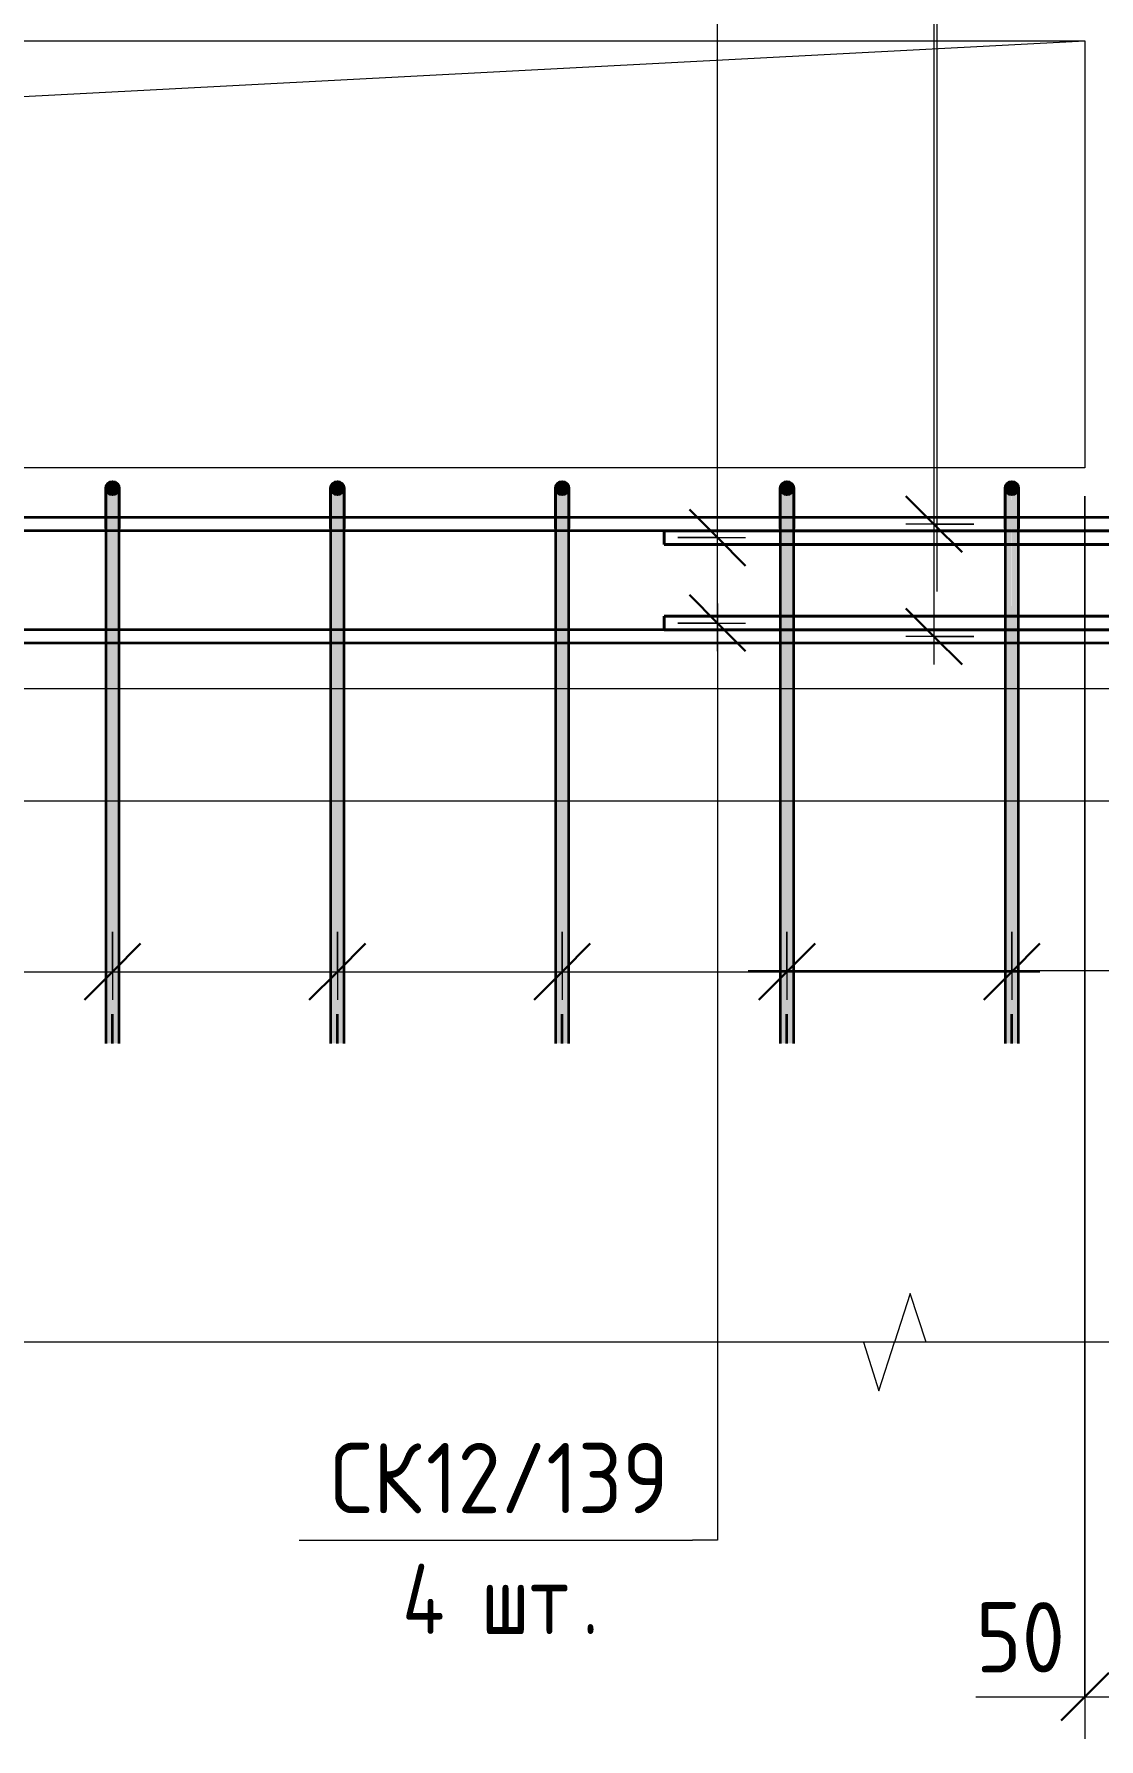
# Model space of a CAD drawing. Header units: millimetres. Extents: x 67134 to 121662, y -4758 to 13821.
# Drawn here: x 114659 to 115606, y -416 to 1101 of the extents above; entities that cross this region are included whole.
import ezdxf

# ---------------------------------------------------------------- set-up
doc = ezdxf.new("R2010")
doc.units = ezdxf.units.MM
for name, color, linetype, lineweight in [('AA_Dim', 7, 'Continuous', 9), ('AA_Dim-25', 7, 'Continuous', 9), ('AA_Oformlenie', 7, 'Continuous', 9), ('AA_Vinoska', 7, 'Continuous', 9), ('AF_Okno', 7, 'Continuous', 20), ('AF_Stena_Опалубка', 253, 'Continuous', 20), ('KR_Armatura_Tonkie', 7, 'Continuous', 20)]:
    doc.layers.add(name, color=color, linetype=linetype, lineweight=lineweight)
doc.styles.add('ISOCPEUR_7', font='isocpeur.ttf', dxfattribs={"width": 0.9, "height": 62.5})
doc.styles.add('ISOCPEUR_8', font='isocpeur.ttf', dxfattribs={"width": 0.8, "height": 62.5})
doc.dimstyles.new('00_Точн_3_знака__прозр__2', dxfattribs={"dimscale": 304.8, "dimtxt": 62.248823, "dimasz": 0.139436, "dimexe": 0.123031, "dimexo": 0.082021, "dimgap": 0.008202, "dimtad": 1, "dimdec": 3, "dimrnd": 0.001, "dimdsep": 46, "dimtxsty": 'ISOCPEUR_7', "dimblk1": 'OBLIQUE', "dimblk2": 'OBLIQUE', "dimsah": 1, "dimcen": 0.09, "dimdle": 0.123031, "dimazin": 0, "dimtfac": 1, "dimtdec": 4, "dimtix": 1, "dimtmove": 1, "dimatfit": 3, "dimfxl": 1, "dimtvp": 1, "dimtolj": 1, "dimtzin": 0, "dimlwd": 18, "dimlwe": 18, "dimarcsym": 2})
doc.dimstyles.new('10_Раскладка_арматуры_с_засечками', dxfattribs={"dimscale": 304.8, "dimtxt": 0.18, "dimasz": 0.164042, "dimexe": 0.082021, "dimexo": 0, "dimgap": 0, "dimtad": 1, "dimdec": 3, "dimrnd": 0.001, "dimdsep": 46, "dimtxsty": 'ISOCPEUR_8', "dimblk1": 'OBLIQUE', "dimblk2": 'OBLIQUE', "dimsah": 1, "dimcen": 0.09, "dimdle": 0.082021, "dimazin": 0, "dimtfac": 1, "dimtdec": 4, "dimtix": 1, "dimtmove": 0, "dimatfit": 3, "dimfxl": 1, "dimtvp": 1, "dimtolj": 1, "dimtzin": 0, "dimlwd": 18, "dimlwe": 18, "dimarcsym": 2})
doc.dimstyles.new('10_Раскладка_арматуры_с_засечками_2', dxfattribs={"dimscale": 304.8, "dimtxt": 0.18, "dimasz": 0.164042, "dimexe": 0.082021, "dimexo": 0, "dimgap": 0, "dimtad": 1, "dimdec": 3, "dimrnd": 0.001, "dimdsep": 46, "dimtxsty": 'ISOCPEUR_8', "dimblk1": 'OBLIQUE', "dimblk2": 'OBLIQUE', "dimsah": 1, "dimcen": 0.09, "dimdle": 0.082021, "dimazin": 0, "dimtfac": 1, "dimtdec": 4, "dimtix": 1, "dimtmove": 2, "dimatfit": 3, "dimfxl": 1, "dimtvp": 1, "dimtolj": 1, "dimtzin": 0, "dimlwd": 18, "dimlwe": 18, "dimarcsym": 2})

# ---------------------------------------------------------------- blocks, each defined once
blk = doc.blocks.new('231_Отверстие прямоугольное в стене _Окно_Стена_ - Отверстие прямоугольное с обрамлением-4159290-Схема обрамления отверстия в стене')
at = {"layer": 'AF_Okno', "lineweight": 9}
for p, q in [((9871, 1019), (11325, 1095)), ((9795, 715), (9871, 1019))]:
    blk.add_line(p, q, dxfattribs=at)
blk = doc.blocks.new('350_Стержень П торец СК-СГ _НесАрм_РабПлоск_ - 350_Стержень П торец СК-СГ _НесАрм_РабПлоск_-4141004-Схема обрамления отверстия в стене')
at = {"layer": 'KR_Armatura_Tonkie', "lineweight": 35}
for points in [[(10860, 691), (10861.6, 691.2), (10863, 691.8), (10864.5, 693.1), (10865.2, 694), (10865.8, 695.4), (10865.9, 697.4), (10865.8, 698.6), (10865.2, 700), (10864.2, 701.2), (10863, 702.2), (10861.6, 702.8), (10860, 703), (10858.4, 702.8), (10857, 702.2), (10855.8, 701.2), (10854.4, 699), (10854.2, 698.6), (10854, 697), (10854.4, 695), (10854.8, 694), (10855.8, 692.8), (10857, 691.8), (10858.4, 691.2)], [(10857, 661), (10860, 661), (10860, 691), (10858.4, 691.2), (10857, 691.8), (10855.2, 693.5), (10854.4, 695), (10854.2, 695.4), (10854.1, 694), (10854, 691.9), (10854.2, 673.4), (10854, 669.5), (10854.2, 661), (10855.8, 661)], [(10860, 661), (10866, 661), (10865.8, 679), (10866, 681.5), (10865.7, 695.2), (10864.5, 693.1), (10864, 692.6), (10863, 691.8), (10860.5, 691.1), (10860, 691), (10860, 669.8)], [(10854.1, 671.3), (10854.4, 675.7), (10854, 678.3), (10854.1, 673.4)], [(10860, 203), (10860, 661), (10854, 661), (10854.2, 203), (10858.4, 203)], [(10860, 203), (10866, 203), (10865.8, 661), (10860, 661), (10860, 366.1)]]:
    blk.add_hatch(color=256, dxfattribs=at).paths.add_polyline_path(points)
at = {"layer": 'AA_Oformlenie'}
for start, end in [(90, 270), (270, 90)]:
    blk.add_arc((10860, 697), 6, start, end, dxfattribs=at)
at = {"layer": 'KR_Armatura_Tonkie', "lineweight": 35}
for p, q in [((10854, 661), (10854, 203)), ((10854, 661), (10854, 203)), ((10866, 203), (10866, 661)), ((10866, 203), (10866, 661)), ((10860, 203), (10860, 229)), ((10860, 203), (10860, 229)), ((10860, 203), (10860, 203)), ((10860, 203), (10860, 203)), ((10860, 203), (10860, 203)), ((10860, 203), (10860, 203))]:
    blk.add_line(p, q, dxfattribs=at)
at = {"layer": 'KR_Armatura_Tonkie', "lineweight": 35, "flags": 128}
for points in [[(10854, 697), (10855.9, 701.4), (10860, 703)], [(10860, 703), (10864.4, 701.1), (10866, 697)], [(10860, 691), (10855.6, 692.9), (10854, 697)], [(10854, 661), (10854, 672.7), (10854, 683.2), (10854, 691.2), (10854, 695.9), (10854, 697)], [(10854, 697), (10854, 695), (10854, 689.4), (10854, 680.6), (10854, 669.7), (10854, 661)], [(10866, 697), (10864.1, 692.6), (10860, 691)], [(10866, 697), (10866, 695), (10866, 689.4), (10866, 680.6), (10866, 669.7), (10866, 661)], [(10866, 661), (10866, 672.7), (10866, 683.2), (10866, 691.2), (10866, 695.9), (10866, 697)]]:
    blk.add_lwpolyline(points, dxfattribs=at)
at = {"layer": 'KR_Armatura_Tonkie', "lineweight": 35}
blk.add_circle((10860, 697), 6, dxfattribs=at)
blk = doc.blocks.new('350_Стержень П торец СК-СГ _НесАрм_РабПлоск_ - 350_Стержень П торец СК-СГ _НесАрм_РабПлоск_-V8-Схема обрамления отверстия в стене')
at = {"layer": 'KR_Armatura_Tonkie', "lineweight": 35}
for points in [[(10660, 691), (10661.8, 691.3), (10663, 691.8), (10664.2, 692.8), (10665.2, 694), (10665.8, 695.4), (10665.9, 697.4), (10665.8, 698.6), (10665.2, 700), (10664.2, 701.2), (10663, 702.2), (10661.6, 702.8), (10660, 703), (10658.4, 702.8), (10657, 702.2), (10655.8, 701.2), (10654.8, 700), (10654.1, 697.4), (10654, 697), (10654.2, 695.4), (10654.8, 694), (10655.8, 692.8), (10657, 691.8), (10658.4, 691.2)], [(10658.4, 661), (10660, 661), (10660, 691), (10658.4, 691.2), (10657, 691.8), (10655.2, 693.5), (10654.5, 694.8), (10654.2, 695.4), (10654.1, 694), (10654.1, 688.2), (10654.2, 673.4), (10654, 669.5), (10654.2, 661), (10657, 661)], [(10660, 661), (10666, 661), (10665.8, 679), (10666, 681.5), (10665.7, 695.2), (10665.2, 694), (10664, 692.6), (10663, 691.8), (10660.5, 691.1), (10660, 691), (10660, 669.8)], [(10654.1, 671.3), (10654.4, 675.7), (10654, 678.3), (10654.1, 671.9)], [(10658.4, 203), (10660, 203), (10660, 661), (10654, 661), (10654.2, 203), (10657, 203)], [(10660, 203), (10666, 203), (10665.8, 661), (10660, 661), (10660, 366.1)]]:
    blk.add_hatch(color=256, dxfattribs=at).paths.add_polyline_path(points)
at = {"layer": 'AA_Oformlenie'}
for start, end in [(90, 270), (270, 90)]:
    blk.add_arc((10660, 697), 6, start, end, dxfattribs=at)
at = {"layer": 'KR_Armatura_Tonkie', "lineweight": 35}
for p, q in [((10654, 661), (10654, 203)), ((10654, 661), (10654, 203)), ((10666, 203), (10666, 661)), ((10666, 203), (10666, 661)), ((10660, 203), (10660, 229)), ((10660, 203), (10660, 229)), ((10660, 203), (10660, 203)), ((10660, 203), (10660, 203)), ((10660, 203), (10660, 203)), ((10660, 203), (10660, 203))]:
    blk.add_line(p, q, dxfattribs=at)
at = {"layer": 'KR_Armatura_Tonkie', "lineweight": 35, "flags": 128}
for points in [[(10654, 697), (10655.9, 701.4), (10660, 703)], [(10660, 703), (10664.4, 701.1), (10666, 697)], [(10660, 691), (10655.6, 692.9), (10654, 697)], [(10654, 661), (10654, 672.7), (10654, 683.2), (10654, 691.2), (10654, 695.9), (10654, 697)], [(10654, 697), (10654, 695), (10654, 689.4), (10654, 680.6), (10654, 669.7), (10654, 661)], [(10666, 697), (10664.1, 692.6), (10660, 691)], [(10666, 697), (10666, 695), (10666, 689.4), (10666, 680.6), (10666, 669.7), (10666, 661)], [(10666, 661), (10666, 672.7), (10666, 683.2), (10666, 691.2), (10666, 695.9), (10666, 697)]]:
    blk.add_lwpolyline(points, dxfattribs=at)
at = {"layer": 'KR_Armatura_Tonkie', "lineweight": 35}
blk.add_circle((10660, 697), 6, dxfattribs=at)
blk = doc.blocks.new('350_Стержень П торец СК-СГ _НесАрм_РабПлоск_ - 350_Стержень П торец СК-СГ _НесАрм_РабПлоск_-V9-Схема обрамления отверстия в стене')
at = {"layer": 'KR_Armatura_Tonkie', "lineweight": 35}
for points in [[(10460, 691), (10461.6, 691.2), (10463, 691.8), (10464.2, 692.8), (10465.2, 694), (10465.8, 695.4), (10465.9, 697.4), (10465.8, 698.6), (10465.2, 700), (10464.2, 701.2), (10463, 702.2), (10461.6, 702.8), (10460, 703), (10458.4, 702.8), (10457, 702.2), (10455.8, 701.2), (10454.8, 700), (10454.1, 697.4), (10454, 697), (10454.2, 695.4), (10454.8, 694), (10455.8, 692.8), (10457, 691.8), (10459.2, 691.1)], [(10458.4, 661), (10460, 661), (10460, 691), (10458.4, 691.2), (10457, 691.8), (10455.2, 693.5), (10454.5, 694.8), (10454.2, 695.4), (10454.1, 694), (10454, 691.9), (10454.2, 673.4), (10454, 669.5), (10454.2, 661), (10457, 661)], [(10460, 661), (10466, 661), (10465.8, 679), (10466, 681.5), (10465.7, 695.2), (10465.2, 694), (10464, 692.6), (10463, 691.8), (10460.5, 691.1), (10460, 691), (10460, 669.8)], [(10454.1, 671.3), (10454.4, 675.7), (10454, 678.3), (10454.1, 671.9)], [(10460, 203), (10460, 661), (10454, 661), (10454.2, 203), (10458.4, 203)], [(10461.6, 203), (10466, 203), (10465.8, 661), (10460, 661), (10460, 203)]]:
    blk.add_hatch(color=256, dxfattribs=at).paths.add_polyline_path(points)
at = {"layer": 'AA_Oformlenie'}
for start, end in [(90, 270), (270, 90)]:
    blk.add_arc((10460, 697), 6, start, end, dxfattribs=at)
at = {"layer": 'KR_Armatura_Tonkie', "lineweight": 35}
for p, q in [((10454, 661), (10454, 203)), ((10454, 661), (10454, 203)), ((10466, 203), (10466, 661)), ((10466, 203), (10466, 661)), ((10460, 203), (10460, 229)), ((10460, 203), (10460, 229)), ((10460, 203), (10460, 203)), ((10460, 203), (10460, 203)), ((10460, 203), (10460, 203)), ((10460, 203), (10460, 203))]:
    blk.add_line(p, q, dxfattribs=at)
at = {"layer": 'KR_Armatura_Tonkie', "lineweight": 35, "flags": 128}
for points in [[(10454, 697), (10455.9, 701.4), (10460, 703)], [(10460, 703), (10464.4, 701.1), (10466, 697)], [(10460, 691), (10455.6, 692.9), (10454, 697)], [(10454, 661), (10454, 672.7), (10454, 683.2), (10454, 691.2), (10454, 695.9), (10454, 697)], [(10454, 697), (10454, 695), (10454, 689.4), (10454, 680.6), (10454, 669.7), (10454, 661)], [(10466, 697), (10464.1, 692.6), (10460, 691)], [(10466, 697), (10466, 695), (10466, 689.4), (10466, 680.6), (10466, 669.7), (10466, 661)], [(10466, 661), (10466, 672.7), (10466, 683.2), (10466, 691.2), (10466, 695.9), (10466, 697)]]:
    blk.add_lwpolyline(points, dxfattribs=at)
at = {"layer": 'KR_Armatura_Tonkie', "lineweight": 35}
blk.add_circle((10460, 697), 6, dxfattribs=at)
blk = doc.blocks.new('350_Стержень П торец СК-СГ _НесАрм_РабПлоск_ - 350_Стержень П торец СК-СГ _НесАрм_РабПлоск_-V13-Схема обрамления отверстия в стене')
at = {"layer": 'KR_Armatura_Tonkie', "lineweight": 35}
for points in [[(11260, 691), (11261.6, 691.2), (11263, 691.8), (11264.2, 692.8), (11265.2, 694), (11265.8, 695.4), (11265.9, 697.4), (11265.8, 698.6), (11265.2, 700), (11264.2, 701.2), (11263, 702.2), (11261.6, 702.8), (11259.7, 703), (11258.4, 702.8), (11257, 702.2), (11255.8, 701.2), (11254.8, 700), (11254.1, 697.4), (11254, 697), (11254.2, 695.4), (11254.8, 694), (11255.8, 692.8), (11257, 691.8), (11258.4, 691.2), (11259.7, 691)], [(11258.4, 661), (11260, 661), (11259.7, 691), (11258.4, 691.2), (11257, 691.8), (11255.2, 693.5), (11254.5, 694.8), (11254.2, 695.4), (11254.1, 694), (11254, 691.9), (11254.2, 673.4), (11254, 669.5), (11254.2, 661), (11257, 661)], [(11260, 661), (11266, 661), (11265.8, 679), (11266, 681.5), (11265.7, 695.2), (11265.2, 694), (11264, 692.6), (11263, 691.8), (11260.5, 691.1), (11260, 691), (11260, 669.8)], [(11254.1, 671.3), (11254.4, 675.7), (11254, 678.3), (11254.1, 671.9)], [(11258.4, 203), (11260, 203), (11259.7, 661), (11254, 661), (11254.2, 203), (11257, 203)], [(11260, 203), (11266, 203), (11265.8, 661), (11260, 661), (11260, 218.9)]]:
    blk.add_hatch(color=256, dxfattribs=at).paths.add_polyline_path(points)
at = {"layer": 'AA_Oformlenie'}
for start, end in [(90, 270), (270, 90)]:
    blk.add_arc((11260, 697), 6, start, end, dxfattribs=at)
at = {"layer": 'KR_Armatura_Tonkie', "lineweight": 35}
for p, q in [((11254, 661), (11254, 203)), ((11254, 661), (11254, 203)), ((11266, 203), (11266, 661)), ((11266, 203), (11266, 661)), ((11260, 203), (11260, 229)), ((11260, 203), (11260, 229)), ((11260, 203), (11260, 203)), ((11260, 203), (11260, 203)), ((11260, 203), (11260, 203)), ((11260, 203), (11260, 203))]:
    blk.add_line(p, q, dxfattribs=at)
at = {"layer": 'KR_Armatura_Tonkie', "lineweight": 35, "flags": 128}
for points in [[(11254, 697), (11255.9, 701.4), (11260, 703)], [(11260, 703), (11264.4, 701.1), (11266, 697)], [(11260, 691), (11255.6, 692.9), (11254, 697)], [(11254, 661), (11254, 672.7), (11254, 683.2), (11254, 691.2), (11254, 695.9), (11254, 697)], [(11254, 697), (11254, 695), (11254, 689.4), (11254, 680.6), (11254, 669.7), (11254, 661)], [(11266, 697), (11264.1, 692.6), (11260, 691)], [(11266, 697), (11266, 695), (11266, 689.4), (11266, 680.6), (11266, 669.7), (11266, 661)], [(11266, 661), (11266, 672.7), (11266, 683.2), (11266, 691.2), (11266, 695.9), (11266, 697)]]:
    blk.add_lwpolyline(points, dxfattribs=at)
at = {"layer": 'KR_Armatura_Tonkie', "lineweight": 35}
blk.add_circle((11260, 697), 6, dxfattribs=at)
blk = doc.blocks.new('011_Прямоугольник обрыва _ЭлУзла_ - 011_Прямоугольник обрыва _ЭлУзла_-4124926-Схема обрамления отверстия в стене')
at = {"layer": 'AA_Oformlenie'}
blk.add_line((11690, -62.9), (9552.3, -62.9), dxfattribs=at)
blk = doc.blocks.new('DIMBLOCK130-Схема обрамления отверстия в стене')
at = {"layer": 'AA_Dim-25', "lineweight": 18}
for p, q in [((115593.8, 690), (115593.8, -415.8)), ((115593.8, -378.3), (115593.8, 690)), ((115643.8, 190), (115643.8, -415.8)), ((115643.8, -378.3), (115643.8, 190)), ((115496.7, -378.3), (115600.7, -378.3)), ((115556.3, -378.3), (115643.8, -378.3)), ((115600.7, -378.3), (115618.8, -378.3))]:
    blk.add_line(p, q, dxfattribs=at)
at = {"layer": 'AA_Dim-25', "lineweight": 30}
for p, q in [((115593.8, -378.3), (115615.1, -357)), ((115643.8, -378.3), (115665.1, -357)), ((115593.8, -378.3), (115572.6, -399.5)), ((115643.8, -378.3), (115622.6, -399.5))]:
    blk.add_line(p, q, dxfattribs=at)
at = {"layer": 'AA_Dim-25', "color": 0, "lineweight": 18, "insert": (115496.7, -294.1), "char_height": 62.5, "width": 94.81, "attachment_point": 1, "line_spacing_factor": 1.149209, "style": 'ISOCPEUR_7'}
blk.add_mtext('50', dxfattribs=at)
blk = doc.blocks.new('_Oblique')
at = {"color": 0, "linetype": 'ByBlock', "lineweight": -2}
blk.add_line((-0.5, -0.5), (0.5, 0.5), dxfattribs=at)
blk = doc.blocks.new('DIMBLOCK139-Схема обрамления отверстия в стене')
at = {"layer": 'AA_Dim-25', "lineweight": 18}
for p, q in [((114528.8, 302.2), (114528.8, 241.8)), ((114528.8, 266.8), (114528.8, 302.2)), ((114728.8, 302.2), (114728.8, 241.8)), ((114728.8, 266.8), (114728.8, 302.2)), ((114528.8, 266.8), (114728.8, 266.8))]:
    blk.add_line(p, q, dxfattribs=at)
at = {"layer": 'AA_Dim-25', "lineweight": 30}
for p, q in [((114528.8, 266.8), (114553.8, 291.8)), ((114728.8, 266.8), (114753.8, 291.8)), ((114528.8, 266.8), (114503.8, 241.8)), ((114728.8, 266.8), (114703.8, 241.8))]:
    blk.add_line(p, q, dxfattribs=at)
blk = doc.blocks.new('DIMBLOCK140-Схема обрамления отверстия в стене')
at = {"layer": 'AA_Dim-25', "lineweight": 18}
for p, q in [((114728.8, 302.2), (114728.8, 241.8)), ((114728.8, 266.8), (114728.8, 302.2)), ((114928.8, 302.2), (114928.8, 241.8)), ((114928.8, 266.8), (114928.8, 302.2)), ((114728.8, 266.8), (114928.8, 266.8))]:
    blk.add_line(p, q, dxfattribs=at)
at = {"layer": 'AA_Dim-25', "lineweight": 30}
for p, q in [((114728.8, 266.8), (114753.8, 291.8)), ((114928.8, 266.8), (114953.8, 291.8)), ((114728.8, 266.8), (114703.8, 241.8)), ((114928.8, 266.8), (114903.8, 241.8))]:
    blk.add_line(p, q, dxfattribs=at)
blk = doc.blocks.new('DIMBLOCK141-Схема обрамления отверстия в стене')
at = {"layer": 'AA_Dim-25', "lineweight": 18}
for p, q in [((114928.8, 302.2), (114928.8, 241.8)), ((114928.8, 266.8), (114928.8, 302.2)), ((115128.8, 302.2), (115128.8, 241.8)), ((115128.8, 266.8), (115128.8, 302.2)), ((114928.8, 266.8), (115128.8, 266.8))]:
    blk.add_line(p, q, dxfattribs=at)
at = {"layer": 'AA_Dim-25', "lineweight": 30}
for p, q in [((114928.8, 266.8), (114953.8, 291.8)), ((115128.8, 266.8), (115153.8, 291.8)), ((114928.8, 266.8), (114903.8, 241.8)), ((115128.8, 266.8), (115103.8, 241.8))]:
    blk.add_line(p, q, dxfattribs=at)
blk = doc.blocks.new('DIMBLOCK142-Схема обрамления отверстия в стене')
at = {"layer": 'AA_Dim-25', "lineweight": 18}
for p, q in [((115128.8, 302.2), (115128.8, 241.8)), ((115128.8, 266.8), (115128.8, 302.2)), ((115328.8, 302.2), (115328.8, 241.8)), ((115328.8, 266.8), (115328.8, 302.2)), ((115128.8, 266.8), (115328.8, 266.8))]:
    blk.add_line(p, q, dxfattribs=at)
at = {"layer": 'AA_Dim-25', "lineweight": 30}
for p, q in [((115128.8, 266.8), (115153.8, 291.8)), ((115328.8, 266.8), (115353.8, 291.8)), ((115128.8, 266.8), (115103.8, 241.8)), ((115328.8, 266.8), (115303.8, 241.8))]:
    blk.add_line(p, q, dxfattribs=at)
blk = doc.blocks.new('DIMBLOCK143-Схема обрамления отверстия в стене')
at = {"layer": 'AA_Dim-25', "lineweight": 18}
for p, q in [((115328.8, 302.2), (115328.8, 241.8)), ((115328.8, 266.8), (115328.8, 302.2)), ((115528.8, 302.2), (115528.8, 241.8)), ((115528.8, 266.8), (115528.8, 302.2)), ((115328.8, 266.8), (115553.8, 266.8))]:
    blk.add_line(p, q, dxfattribs=at)
at = {"layer": 'AA_Dim-25', "lineweight": 30}
for p, q in [((115328.8, 266.8), (115353.8, 291.8)), ((115528.8, 266.8), (115553.8, 291.8)), ((115328.8, 266.8), (115303.8, 241.8)), ((115528.8, 266.8), (115503.8, 241.8))]:
    blk.add_line(p, q, dxfattribs=at)
blk = doc.blocks.new('DIMBLOCK147-Схема обрамления отверстия в стене')
at = {"layer": 'AA_Dim-25', "lineweight": 18}
for p, q in [((114013.8, 554.2), (114013.8, 493.9)), ((114013.8, 518.9), (114013.8, 554.2)), ((115643.8, 554.2), (115643.8, 493.9)), ((115643.8, 518.9), (115643.8, 554.2)), ((114013.8, 518.9), (115643.8, 518.9))]:
    blk.add_line(p, q, dxfattribs=at)
at = {"layer": 'AA_Dim-25', "lineweight": 30}
for p, q in [((114013.8, 518.9), (114038.8, 543.9)), ((115643.8, 518.9), (115668.8, 543.9)), ((114013.8, 518.9), (113988.8, 493.9)), ((115643.8, 518.9), (115618.8, 493.9))]:
    blk.add_line(p, q, dxfattribs=at)
blk = doc.blocks.new('DIMBLOCK150-Схема обрамления отверстия в стене')
at = {"layer": 'AA_Dim-25', "lineweight": 30}
for p, q in [((115459.6, 1145), (115434.6, 1170)), ((115459.6, 1145), (115484.6, 1120)), ((115459.6, 665), (115434.6, 690)), ((115459.6, 665), (115484.6, 640))]:
    blk.add_line(p, q, dxfattribs=at)
at = {"layer": 'AA_Dim-25', "lineweight": 18}
for p, q in [((115494.9, 1145), (115434.6, 1145)), ((115459.6, 1145), (115459.6, 665)), ((115459.6, 1145), (115494.9, 1145)), ((115494.9, 665), (115434.6, 665)), ((115459.6, 665), (115494.9, 665))]:
    blk.add_line(p, q, dxfattribs=at)
blk = doc.blocks.new('DIMBLOCK151-Схема обрамления отверстия в стене')
at = {"layer": 'AA_Dim-25', "lineweight": 30}
for p, q in [((115459.6, 665), (115434.6, 690)), ((115459.6, 665), (115484.6, 640)), ((115459.6, 565), (115434.6, 590)), ((115459.6, 565), (115484.6, 540))]:
    blk.add_line(p, q, dxfattribs=at)
at = {"layer": 'AA_Dim-25', "lineweight": 18}
for p, q in [((115494.9, 665), (115434.6, 665)), ((115459.6, 665), (115459.6, 540)), ((115459.6, 665), (115494.9, 665)), ((115494.9, 565), (115434.6, 565)), ((115459.6, 565), (115494.9, 565))]:
    blk.add_line(p, q, dxfattribs=at)
blk = doc.blocks.new('DIMBLOCK157-Схема обрамления отверстия в стене')
at = {"layer": 'AA_Dim-25', "lineweight": 30}
for p, q in [((115267, 653), (115242, 678)), ((115267, 653), (115292, 628)), ((115267, 577), (115242, 602)), ((115267, 577), (115292, 552))]:
    blk.add_line(p, q, dxfattribs=at)
at = {"layer": 'AA_Dim-25', "lineweight": 18}
for p, q in [((115231.6, 653), (115292, 653)), ((115267, 653), (115231.6, 653)), ((115267, 552), (115267, 653)), ((115231.6, 577), (115292, 577)), ((115267, 577), (115231.6, 577))]:
    blk.add_line(p, q, dxfattribs=at)
blk = doc.blocks.new('DIMBLOCK158-Схема обрамления отверстия в стене')
at = {"layer": 'AA_Dim-25', "lineweight": 30}
for p, q in [((115267, 1157), (115242, 1182)), ((115267, 1157), (115292, 1132)), ((115267, 653), (115242, 678)), ((115267, 653), (115292, 628))]:
    blk.add_line(p, q, dxfattribs=at)
at = {"layer": 'AA_Dim-25', "lineweight": 18}
for p, q in [((115231.6, 1157), (115292, 1157)), ((115267, 1157), (115231.6, 1157)), ((115267, 653), (115267, 1157)), ((115231.6, 653), (115292, 653)), ((115267, 653), (115231.6, 653))]:
    blk.add_line(p, q, dxfattribs=at)
blk = doc.blocks.new('042_М_Арматуры - Диам длина поз _ Комментарий-3662934-Схема обрамления отверстия в стене')
at = {"layer": 'AA_Vinoska'}
blk.add_line((11843.8, 268), (12193.8, 268), dxfattribs=at)

msp = doc.modelspace()

# ---------------------------------------------------------------- linework, layer by layer
at = {"layer": 'AA_Vinoska'}
for p, q in [((115462.3301, 604.9403), (115462.3301, 1316.8434)), ((115267.005, 594.3744), (115267.005, -238.8189)), ((114019.2933, 418.8679), (116084.9908, 418.8679)), ((115294.1613, 268.0192), (116112.5684, 268.0192)), ((115438.4622, -19.556), (115424.385, -62.8811)), ((115452.5394, -62.8811), (115438.4622, -19.556)), ((115396.885, -62.8811), (115410.635, -106.1824)), ((115410.635, -106.1824), (115424.385, -62.8811)), ((115267.005, -238.8189), (115244.8523, -238.8189))]:
    msp.add_line(p, q, dxfattribs=at)
at = {"layer": 'AF_Stena_Опалубка'}
for p, q in [((114063.8115, 1095), (115593.8115, 1095)), ((115593.8115, 1095), (115593.8115, 715)), ((115593.8115, 715), (114063.8115, 715))]:
    msp.add_line(p, q, dxfattribs=at)
at = {"layer": 'KR_Armatura_Tonkie', "lineweight": 35}
for p, q in [((115868.8111, 671), (113918.8111, 671)), ((115868.8111, 671), (113918.8111, 671)), ((115868.8111, 659), (113918.8111, 659)), ((115868.8111, 659), (113918.8111, 659)), ((115219.6352, 659), (115827.6352, 659)), ((115219.6352, 647), (115219.6352, 659)), ((115827.6352, 659), (115219.6352, 659)), ((115219.6352, 659), (115219.6352, 647)), ((115219.6352, 647), (115827.6352, 647)), ((115827.6352, 647), (115219.6352, 647)), ((115219.6352, 583), (115827.6352, 583)), ((115219.6352, 571), (115219.6352, 583)), ((115827.6352, 583), (115219.6352, 583)), ((115219.6352, 583), (115219.6352, 571)), ((115868.8111, 571), (113918.8111, 571)), ((115868.8111, 571), (113918.8111, 571)), ((115219.6352, 571), (115827.6352, 571)), ((115827.6352, 571), (115219.6352, 571)), ((115868.8111, 559), (113918.8111, 559)), ((115868.8111, 559), (113918.8111, 559))]:
    msp.add_line(p, q, dxfattribs=at)

# ---------------------------------------------------------------- block references
at = {"layer": 'AA_Oformlenie'}
msp.add_blockref('011_Прямоугольник обрыва _ЭлУзла_ - 011_Прямоугольник обрыва _ЭлУзла_-4124926-Схема обрамления отверстия в стене', (104268.8111, 0), dxfattribs=at)
at = {"layer": 'AA_Vinoska'}
msp.add_blockref('042_М_Арматуры - Диам длина поз _ Комментарий-3662934-Схема обрамления отверстия в стене', (103051.095, -506.8381), dxfattribs=at)
at = {"layer": 'AF_Okno'}
msp.add_blockref('231_Отверстие прямоугольное в стене _Окно_Стена_ - Отверстие прямоугольное с обрамлением-4159290-Схема обрамления отверстия в стене', (104268.8111, 0), dxfattribs=at)
at = {"layer": 'KR_Armatura_Tonkie', "lineweight": 35}
for name, p in [('350_Стержень П торец СК-СГ _НесАрм_РабПлоск_ - 350_Стержень П торец СК-СГ _НесАрм_РабПлоск_-V9-Схема обрамления отверстия в стене', (104268.8111, 0)), ('350_Стержень П торец СК-СГ _НесАрм_РабПлоск_ - 350_Стержень П торец СК-СГ _НесАрм_РабПлоск_-V8-Схема обрамления отверстия в стене', (104268.8111, 0)), ('350_Стержень П торец СК-СГ _НесАрм_РабПлоск_ - 350_Стержень П торец СК-СГ _НесАрм_РабПлоск_-4141004-Схема обрамления отверстия в стене', (104268.8111, 0)), ('350_Стержень П торец СК-СГ _НесАрм_РабПлоск_ - 350_Стержень П торец СК-СГ _НесАрм_РабПлоск_-V9-Схема обрамления отверстия в стене', (104868.8111, 0)), ('350_Стержень П торец СК-СГ _НесАрм_РабПлоск_ - 350_Стержень П торец СК-СГ _НесАрм_РабПлоск_-V13-Схема обрамления отверстия в стене', (104268.8111, 0))]:
    msp.add_blockref(name, p, dxfattribs=at)

# ---------------------------------------------------------------- texts
at = {"layer": 'AA_Vinoska', "char_height": 62.5, "attachment_point": 1}
for s, insert, width, style in [('СК', (114922.7183, -152.4663), 102.816422, 'ISOCPEUR_7'), ('12/139', (115007.5503, -152.4663), 263.354344, 'ISOCPEUR_7'), ('4 ', (114986.5933, -259.9426), 84.978875, 'ISOCPEUR_8'), ('шт', (115056.7079, -259.9426), 109.0295, 'ISOCPEUR_8'), ('\\fISOCPEUR|b0|i0|c204|p34|;\\W.8;.', (115146.6662, -259.9426), 17.637125, 'ISOCPEUR_8')]:
    msp.add_mtext(s, dxfattribs=dict(at, insert=insert, width=width, style=style))

# ---------------------------------------------------------------- dimensions: what is measured, and where the dimension line sits
at = {"layer": 'AA_Dim', "lineweight": 18}
for base, p1, p2, dimstyle, override, picture, middle in [((115267.005, 1157), (115231.6497, 653), (115231.6497, 1157), '10_Раскладка_арматуры_с_засечками', {"dimpost": '<>', "dimfxl": 504}, 'DIMBLOCK158-Схема обрамления отверстия в стене', (115235.755, 905)), ((115459.5604, 665), (115494.9158, 1145), (115494.9158, 665), '10_Раскладка_арматуры_с_засечками', {"dimpost": '<>', "dimfxl": 480}, 'DIMBLOCK150-Схема обрамления отверстия в стене', (115428.3104, 905)), ((115459.5604, 565), (115494.9158, 665), (115494.9158, 565), '10_Раскладка_арматуры_с_засечками', {"dimpost": '<>', "dimfxl": 100}, 'DIMBLOCK151-Схема обрамления отверстия в стене', (115428.3104, 615)), ((115267.005, 653), (115231.6497, 577), (115231.6497, 653), '10_Раскладка_арматуры_с_засечками_2', {"dimpost": '<>', "dimfxl": 76}, 'DIMBLOCK157-Схема обрамления отверстия в стене', (115235.755, 615))]:
    dim = msp.add_linear_dim(base=base, p1=p1, p2=p2, angle=90, dimstyle=dimstyle, override=override, dxfattribs=at)
    dim.commit()
    dim.dimension.update_dxf_attribs({"geometry": picture, "text_midpoint": middle})
dim = msp.add_linear_dim(base=(115643.8115, -378.2805), p1=(115593.8115, 715), p2=(115643.8115, 215), dimstyle='00_Точн_3_знака__прозр__2', override={"dimpost": '<>', "dimfxl": 502.493781}, dxfattribs=at)
dim.commit()
dim.dimension.update_dxf_attribs({"geometry": 'DIMBLOCK130-Схема обрамления отверстия в стене', "text_midpoint": (115544.1186, -335.7937), "dimtype": 160})
for base, p1, p2, override, picture, middle in [((115643.8115, 518.8547), (114013.8115, 554.21), (115643.8115, 554.21), {"dimpost": '<>', "dimfxl": 1630}, 'DIMBLOCK147-Схема обрамления отверстия в стене', (114828.8115, 550.1047)), ((114728.8115, 266.847), (114528.8115, 302.2023), (114728.8115, 302.2023), {"dimpost": '<>', "dimfxl": 200}, 'DIMBLOCK139-Схема обрамления отверстия в стене', (114628.8115, 298.097)), ((114928.8115, 266.847), (114728.8115, 302.2023), (114928.8115, 302.2023), {"dimpost": '<>', "dimfxl": 200}, 'DIMBLOCK140-Схема обрамления отверстия в стене', (114828.8115, 298.097)), ((115128.8115, 266.847), (114928.8115, 302.2023), (115128.8115, 302.2023), {"dimpost": '<>', "dimfxl": 200}, 'DIMBLOCK141-Схема обрамления отверстия в стене', (115028.8115, 298.097)), ((115328.8115, 266.847), (115128.8115, 302.2023), (115328.8115, 302.2023), {"dimpost": '<>', "dimfxl": 200}, 'DIMBLOCK142-Схема обрамления отверстия в стене', (115228.8115, 298.097)), ((115528.8115, 266.847), (115328.8115, 302.2023), (115528.8115, 302.2023), {"dimpost": '<>', "dimfxl": 200}, 'DIMBLOCK143-Схема обрамления отверстия в стене', (115428.8115, 298.097))]:
    dim = msp.add_linear_dim(base=base, p1=p1, p2=p2, dimstyle='10_Раскладка_арматуры_с_засечками', override=override, dxfattribs=at)
    dim.commit()
    dim.dimension.update_dxf_attribs({"geometry": picture, "text_midpoint": middle})

doc.saveas('drawing.dxf')
